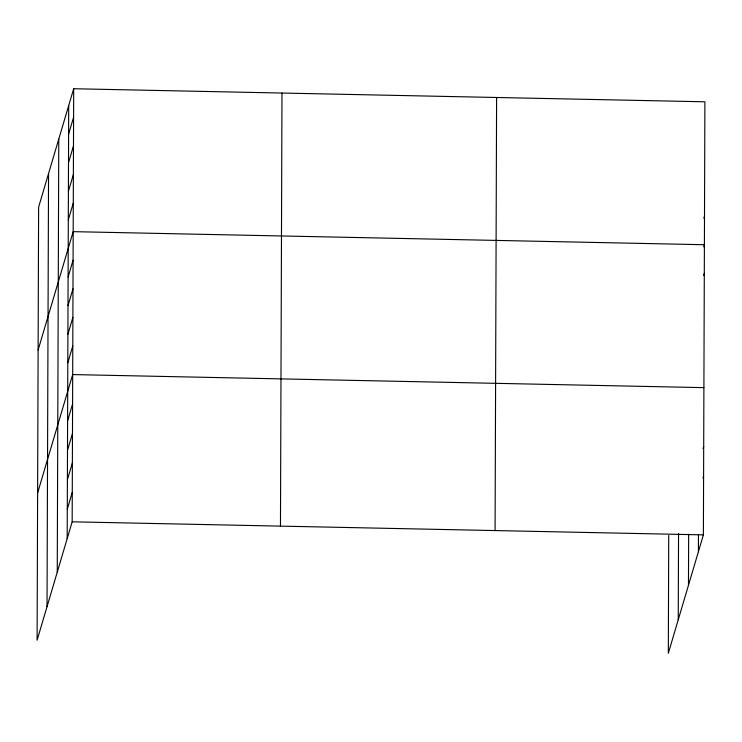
<?xml version="1.0" encoding="UTF-8"?>
<svg xmlns="http://www.w3.org/2000/svg" width="742" height="742" viewBox="0 0 742 742"><rect width="100%" height="100%" fill="white"/><g stroke="black" fill="none" stroke-linecap="round" stroke-linejoin="round"><path stroke-width="1.11" d="M47.024 606.678L48.545 173.6M57.255 572.147L58.776 139.069M67.188 538.627L68.7 105.559M73.681 88.734L38.612 207.12L37.1 640.198L72.169 521.812L73.681 88.734L704.9 101.802L703.388 534.88L668.319 653.266L668.727 535.464M280.467 526.124L281.979 93.047M495.081 530.567L496.602 97.49M678.244 619.746L678.55 533.665M688.474 585.215L688.65 534.24M698.408 551.696L698.463 534.704M68.598 134.135L73.579 117.319M68.496 162.721L73.477 145.905M68.403 191.306L73.384 174.491M68.301 219.882L73.282 203.067M38.111 350.038L73.18 231.652L704.399 244.721L703.778 246.826M68.097 277.054L73.078 260.238M67.995 305.639L72.985 288.823M67.902 334.215L72.883 317.4M67.8 362.801L72.781 345.985M37.619 492.948L72.679 374.571L703.898 387.639M67.596 420.835L72.577 404.019M67.494 450.283L72.475 433.467M67.392 479.731L72.373 462.915M67.29 509.179L72.271 492.363M703.88 218.241L704.501 216.135M703.676 275.403L704.297 273.306M703.073 448.632L703.694 446.536M702.971 478.089L703.592 475.984M72.169 521.812L703.388 534.88"/></g></svg>
